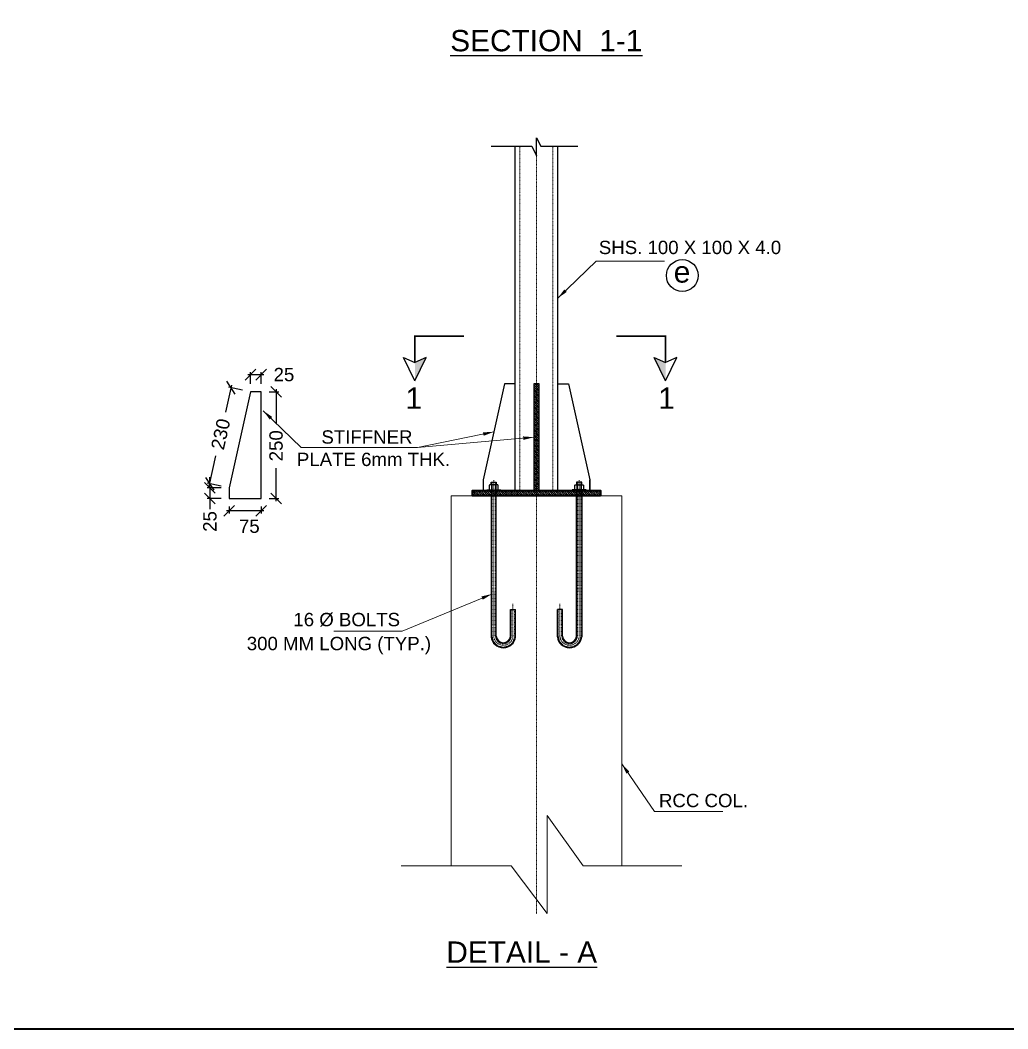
# Model space of a CAD drawing. Header units: inches. Extents: x 1789308 to 1948517, y 1504002 to 1708835.
# Drawn here: x 1859033 to 1877542, y 1604119 to 1623027 of the extents above; entities that cross this region are included whole.
import ezdxf
from ezdxf.enums import TextEntityAlignment as Align

# ---------------------------------------------------------------- set-up
doc = ezdxf.new("R2010")
doc.units = ezdxf.units.IN
doc.header["$LTSCALE"] = 0.015
doc.header["$MEASUREMENT"] = 0
doc.header["$PDMODE"] = 34
doc.header["$PDSIZE"] = -0.1
for name, pattern in [('CENTER', [2, 1.25, -0.25, 0.25, -0.25]), ('CENTER2', [1.125, 0.75, -0.125, 0.125, -0.125]), ('DASHED2', [0.375, 0.25, -0.125]), ('HIDDEN', [0.375, 0.25, -0.125])]:
    doc.linetypes.add(name, pattern=pattern)
for name, color, linetype, lineweight in [('CEN', 5, 'CENTER', 15), ('CENTER LINE', 1, 'CENTER2', 18), ('COLUMN - STR', 6, 'Continuous', 15), ('Dimension', 7, 'Continuous', 5), ('PLATE', 1, 'Continuous', 25), ('SECTION', 3, 'Continuous', 20), ('TEXT', 7, 'Continuous', 5)]:
    doc.layers.add(name, color=color, linetype=linetype, lineweight=lineweight)
for name, color, linetype in [('DIM DEM', 191, 'Continuous'), ('STR_Dimension_Pranav', 30, 'Continuous'), ('STR_TEXT_Pranav', 62, 'Continuous'), ('TITLE', 7, 'Continuous'), ('TXT', 2, 'Continuous')]:
    doc.layers.add(name, color=color, linetype=linetype)
doc.layers.add('HATCH', color=7, linetype='Continuous', lineweight=5, true_color=0xc2c2c2)
doc.styles.add('a1', font='arial.ttf', dxfattribs={"height": 2})
doc.styles.add('ARIAL NARROW', font='ARIALN.TTF')
doc.styles.add('Basic', font='arial.ttf')
doc.styles.add('DIM 600', font='times.ttf', dxfattribs={"height": 300})
doc.styles.add('PRADEEP - STR', font='swissel.ttf')
doc.styles.add('ROMAND', font='arial.ttf')
doc.dimstyles.new('DIM 600', dxfattribs={"dimscale": 0, "dimtxt": 300, "dimasz": 200, "dimexe": 50, "dimexo": 150, "dimgap": 100, "dimtad": 0, "dimdec": 0, "dimlfac": -1, "dimrnd": 0.001, "dimdsep": 46, "dimtxsty": 'DIM 600', "dimblk": 'OBLIQUE', "dimcen": 1.5, "dimdle": 50, "dimclrd": 256, "dimclre": 256, "dimclrt": 7, "dimadec": 1, "dimazin": 0, "dimtfac": 1, "dimtdec": 0, "dimtix": 1, "dimtmove": 1, "dimatfit": 3, "dimfxl": 600, "dimlwd": -1, "dimlwe": -1, "dimarcsym": 0})

# ---------------------------------------------------------------- blocks, each defined once
blk = doc.blocks.new('_Oblique')
at = {"color": 0, "linetype": 'ByBlock', "lineweight": -2}
blk.add_line((-0.5, -0.5), (0.5, 0.5), dxfattribs=at)
blk = doc.blocks.new('*D581')
at = {"layer": 'Defpoints', "color": 0, "transparency": 16777216}
for p in [(1862948, 1614058), (1863548, 1614058), (1862948, 1613832)]:
    blk.add_point(p, dxfattribs=at)
at = {"layer": 'DIM DEM', "transparency": 16777216}
for p, q in [((1862948, 1613908), (1862948, 1613782)), ((1863548, 1613908), (1863548, 1613782)), ((1863598, 1613832), (1862898, 1613832))]:
    blk.add_line(p, q, dxfattribs=at)
at = {"layer": 'DIM DEM', "transparency": 16777216, "xscale": 200, "yscale": 200, "zscale": 200, "rotation": 180}
blk.add_blockref('_Oblique', (1862948, 1613832), dxfattribs=at)
at = {"layer": 'DIM DEM', "transparency": 16777216, "xscale": 200, "yscale": 200, "zscale": 200}
blk.add_blockref('_Oblique', (1863548, 1613832), dxfattribs=at)
at = {"layer": 'DIM DEM', "color": 7, "transparency": 16777216, "insert": (1863327, 1613540), "char_height": 250, "attachment_point": 5, "style": 'PRADEEP - STR'}
blk.add_mtext('75', dxfattribs=at)
blk = doc.blocks.new('*D582')
at = {"layer": 'Defpoints', "color": 0, "transparency": 16777216}
for p in [(1863548, 1616058), (1863829, 1616058), (1863548, 1614058)]:
    blk.add_point(p, dxfattribs=at)
at = {"layer": 'DIM DEM', "transparency": 16777216}
for p, q in [((1863698, 1616058), (1863879, 1616058)), ((1863829, 1616108), (1863829, 1615468)), ((1863829, 1614008), (1863829, 1614630)), ((1863698, 1614058), (1863879, 1614058))]:
    blk.add_line(p, q, dxfattribs=at)
at = {"layer": 'DIM DEM', "transparency": 16777216, "xscale": 200, "yscale": 200, "zscale": 200}
for p, rotation in [((1863829, 1616058), 90), ((1863829, 1614058), 270)]:
    blk.add_blockref('_Oblique', p, dxfattribs=dict(at, rotation=rotation))
at = {"layer": 'DIM DEM', "color": 7, "transparency": 16777216, "insert": (1863829, 1615049), "char_height": 250, "attachment_point": 5, "rotation": 90, "style": 'PRADEEP - STR'}
blk.add_mtext('250', dxfattribs=at)
blk = doc.blocks.new('*D583')
at = {"layer": 'Defpoints', "color": 0, "transparency": 16777216}
for p in [(1863348, 1616382), (1863348, 1616058), (1863548, 1616058)]:
    blk.add_point(p, dxfattribs=at)
at = {"layer": 'DIM DEM', "transparency": 16777216}
for p, q in [((1863598, 1616382), (1863298, 1616382)), ((1863348, 1616208), (1863348, 1616432)), ((1863548, 1616208), (1863548, 1616432))]:
    blk.add_line(p, q, dxfattribs=at)
at = {"layer": 'DIM DEM', "transparency": 16777216, "xscale": 200, "yscale": 200, "zscale": 200, "rotation": 180}
blk.add_blockref('_Oblique', (1863348, 1616382), dxfattribs=at)
at = {"layer": 'DIM DEM', "transparency": 16777216, "xscale": 200, "yscale": 200, "zscale": 200}
blk.add_blockref('_Oblique', (1863548, 1616382), dxfattribs=at)
at = {"layer": 'DIM DEM', "color": 7, "transparency": 16777216, "insert": (1863976, 1616382), "char_height": 250, "attachment_point": 5, "style": 'PRADEEP - STR'}
blk.add_mtext('25', dxfattribs=at)
blk = doc.blocks.new('*D584')
at = {"layer": 'Defpoints', "color": 0, "transparency": 16777216}
for p in [(1862948, 1614258), (1862589, 1614058), (1862948, 1614058)]:
    blk.add_point(p, dxfattribs=at)
at = {"layer": 'DIM DEM', "transparency": 16777216}
for p, q in [((1862589, 1614258), (1862589, 1614458)), ((1862798, 1614258), (1862539, 1614258)), ((1862589, 1614258), (1862589, 1614058)), ((1862798, 1614058), (1862539, 1614058)), ((1862589, 1614058), (1862589, 1613858))]:
    blk.add_line(p, q, dxfattribs=at)
at = {"layer": 'DIM DEM', "transparency": 16777216, "xscale": 200, "yscale": 200, "zscale": 200}
for p, rotation in [((1862589, 1614258), 270), ((1862589, 1614058), 90)]:
    blk.add_blockref('_Oblique', p, dxfattribs=dict(at, rotation=rotation))
at = {"layer": 'DIM DEM', "color": 7, "transparency": 16777216, "insert": (1862589, 1613630), "char_height": 250, "attachment_point": 5, "rotation": 90, "style": 'PRADEEP - STR'}
blk.add_mtext('25', dxfattribs=at)
blk = doc.blocks.new('*D585')
at = {"layer": 'Defpoints', "color": 0, "transparency": 16777216}
for p in [(1862984, 1616138), (1863348, 1616058), (1862948, 1614258)]:
    blk.add_point(p, dxfattribs=at)
at = {"layer": 'DIM DEM', "transparency": 16777216}
for p, q in [((1862995, 1616187), (1862881, 1615676)), ((1863201, 1616090), (1862935, 1616149)), ((1862573, 1614290), (1862700, 1614858)), ((1862801, 1614290), (1862535, 1614349))]:
    blk.add_line(p, q, dxfattribs=at)
at = {"layer": 'DIM DEM', "transparency": 16777216, "xscale": 200, "yscale": 200, "zscale": 200}
for p, rotation in [((1862984, 1616138), 77.4711922924556), ((1862584, 1614338), 257.4711922924556)]:
    blk.add_blockref('_Oblique', p, dxfattribs=dict(at, rotation=rotation))
at = {"layer": 'DIM DEM', "color": 7, "transparency": 16777216, "insert": (1862790, 1615267), "char_height": 250, "attachment_point": 5, "rotation": 77.4712, "style": 'PRADEEP - STR'}
blk.add_mtext('230', dxfattribs=at)

msp = doc.modelspace()

# ---------------------------------------------------------------- hatches: boundary and pattern name
at = {"layer": 'HATCH'}
h = msp.add_hatch(dxfattribs=at)
h.set_pattern_fill('ANSI31', color=256, scale=200, angle=-90, style=0)
h.set_pattern_definition([(315, (-36369065.365, 9316553.13), (17.67766953, 17.67766953), [])])
h.paths.add_polyline_path([(1868707.9, 1616209.2), (1868755.9, 1616209.2), (1868755.9, 1614209.2), (1868707.9, 1614209.2)])
h.paths.add_polyline_path([(1868659.9, 1616209.2), (1868707.9, 1616209.2), (1868707.9, 1614209.2), (1868659.9, 1614209.2)])
h = msp.add_hatch(dxfattribs=at)
h.set_pattern_fill('ANSI31', color=256, scale=200, angle=-90, style=0)
h.set_pattern_definition([(315, (-36377997.78, 9331208.496), (17.67766953, 17.67766953), [])])
h.paths.add_polyline_path([(1867507.9, 1614209.2), (1869907.9, 1614209.2), (1869907.9, 1614113.2), (1867507.9, 1614113.2)])
at = {"layer": 'TEXT'}
for points in [[(1866429, 1616613), (1866429, 1616263.9), (1866641.4, 1616701.4)], [(1871126.6, 1616613), (1871126.6, 1616263.9), (1870914.2, 1616701.4)]]:
    msp.add_hatch(color=24, dxfattribs=at).paths.add_polyline_path(points)

# ---------------------------------------------------------------- linework, layer by layer
for p, q in [((1866429, 1616263.9, 0), (1866216.6, 1616701.4, 0)), ((1866216.6, 1616701.4, 0), (1866429, 1616613, 0)), ((1866641.4, 1616701.4, 0), (1866429, 1616613, 0)), ((1866429, 1616263.9, 0), (1866641.4, 1616701.4, 0)), ((1870914.2, 1616701.4, 0), (1871126.6, 1616613, 0)), ((1871126.6, 1616263.9, 0), (1870914.2, 1616701.4, 0)), ((1871126.6, 1616263.9, 0), (1871339, 1616701.4, 0)), ((1871339, 1616701.4, 0), (1871126.6, 1616613, 0))]:
    msp.add_line(p, q)
at = {"color": 1, "linetype": 'HIDDEN'}
for p, q in [((1867874.3, 1614368.9, 0), (1867874.3, 1614314.4, 0)), ((1867941.5, 1614368.9, 0), (1867941.5, 1614314.4, 0)), ((1869474.7, 1614368.9, 0), (1869474.7, 1614314.4, 0)), ((1869541.9, 1614368.9, 0), (1869541.9, 1614314.4, 0)), ((1867874.3, 1614209.2, 0), (1867874.3, 1612309.7, 0)), ((1867941.5, 1614209.2, 0), (1867941.5, 1612309.7, 0)), ((1869474.3, 1614209.2, 0), (1869474.3, 1612309.7, 0)), ((1869541.5, 1614209.2, 0), (1869541.5, 1612309.7, 0))]:
    msp.add_line(p, q, dxfattribs=at)
at = {"color": 1}
for p, q in [((1867859.9, 1614209.2, 0), (1867859.9, 1612309.7, 0)), ((1867955.9, 1614209.2, 0), (1867859.9, 1614209.2, 0)), ((1867955.9, 1612309.7, 0), (1867955.9, 1614209.2, 0)), ((1869459.9, 1612309.7, 0), (1869459.9, 1614209.2, 0)), ((1869460.3, 1614209.2, 0), (1869556.3, 1614209.2, 0)), ((1869555.9, 1614209.2, 0), (1869555.9, 1612309.7, 0)), ((1868219.9, 1611981.8, 0), (1868315.9, 1611981.8, 0)), ((1869195.9, 1611981.8, 0), (1869099.9, 1611981.8, 0))]:
    msp.add_line(p, q, dxfattribs=at)
at = {"color": 1, "extrusion": (5.03977e-05, 4e-15, 1)}
for p, q in [((1867859.9, 1612309.7, 0), (1867859.9, 1611468.9, 0)), ((1867955.9, 1611477.8, 0), (1867955.9, 1612309.7, 0)), ((1868219.9, 1611477.8, 0), (1868219.9, 1611981.8, 0)), ((1868315.9, 1611468.9, 0), (1868315.9, 1611981.8, 0))]:
    msp.add_line(p, q, dxfattribs=at)
at = {"color": 1, "linetype": 'HIDDEN', "extrusion": (5.03977e-05, 4e-15, 1)}
for p, q in [((1867874.3, 1612309.7, 0), (1867874.3, 1611468.9, 0)), ((1867941.5, 1611477.8, 0), (1867941.5, 1612309.7, 0)), ((1868234.3, 1611477.8, 0), (1868234.3, 1611981.8, 0)), ((1868301.5, 1611468.9, 0), (1868301.5, 1611981.8, 0))]:
    msp.add_line(p, q, dxfattribs=at)
at = {"color": 1, "extrusion": (-5.03977e-05, 4e-15, 1)}
for p, q in [((1869459.9, 1611477.8, 0), (1869459.9, 1612309.7, 0)), ((1869555.9, 1612309.7, 0), (1869555.9, 1611468.9, 0)), ((1869099.9, 1611468.9, 0), (1869099.9, 1611981.8, 0)), ((1869195.9, 1611477.8, 0), (1869195.9, 1611981.8, 0))]:
    msp.add_line(p, q, dxfattribs=at)
at = {"color": 1, "linetype": 'HIDDEN', "extrusion": (-5.03977e-05, 4e-15, 1)}
for p, q in [((1869474.3, 1611477.8, 0), (1869474.3, 1612309.7, 0)), ((1869541.5, 1612309.7, 0), (1869541.5, 1611468.9, 0)), ((1869114.3, 1611468.9, 0), (1869114.3, 1611981.8, 0)), ((1869181.5, 1611477.8, 0), (1869181.5, 1611981.8, 0))]:
    msp.add_line(p, q, dxfattribs=at)
at = {"color": 1, "linetype": 'CENTER2', "lineweight": 9, "extrusion": (5.03977e-05, 4e-15, 1)}
msp.add_line((1868267.9, 1611477.8, 0), (1868267.9, 1612082.9, 0), dxfattribs=at)
at = {"color": 1, "linetype": 'CENTER2', "lineweight": 9, "extrusion": (-5.03977e-05, 4e-15, 1)}
msp.add_line((1869147.9, 1611477.8, 0), (1869147.9, 1612082.9, 0), dxfattribs=at)
msp.add_lwpolyline([(1825729.7, 1675502.6), (1926796.4, 1675502.6), (1926796.4, 1604118.9), (1825729.7, 1604118.9)], close=True)
at = {"color": 1, "elevation": 0}
for points in [[(1867775.9, 1614225.7), (1868039.9, 1614225.7), (1868039.9, 1614209.2), (1867775.9, 1614209.2)], [(1867859.9, 1614314.4), (1867859.9, 1614368.9), (1867955.9, 1614368.9), (1867955.9, 1614314.4)], [(1869640.3, 1614225.7), (1869376.3, 1614225.7), (1869376.3, 1614209.2), (1869640.3, 1614209.2)], [(1869556.3, 1614314.4), (1869556.3, 1614368.9), (1869460.3, 1614368.9), (1869460.3, 1614314.4)]]:
    msp.add_lwpolyline(points, close=True, dxfattribs=at)
for points in [[(1867823.9, 1614225.7), (1867871.9, 1614225.7), (1867871.9, 1614304.8, 0.4142136), (1867862.3, 1614314.4), (1867833.5, 1614314.4, 0.4142136), (1867823.9, 1614304.8)], [(1867871.9, 1614225.7), (1867943.9, 1614225.7), (1867943.9, 1614304.8, 0.4142136), (1867934.3, 1614314.4), (1867881.5, 1614314.4, 0.4142136), (1867871.9, 1614304.8)], [(1867943.9, 1614225.7), (1867991.9, 1614225.7), (1867991.9, 1614304.8, 0.4142136), (1867982.3, 1614314.4), (1867953.5, 1614314.4, 0.4142136), (1867943.9, 1614304.8)], [(1869472.3, 1614225.7), (1869424.3, 1614225.7), (1869424.3, 1614304.8, -0.4142136), (1869433.9, 1614314.4), (1869462.7, 1614314.4, -0.4142136), (1869472.3, 1614304.8)], [(1869544.3, 1614225.7), (1869472.3, 1614225.7), (1869472.3, 1614304.8, -0.4142136), (1869481.9, 1614314.4), (1869534.7, 1614314.4, -0.4142136), (1869544.3, 1614304.8)], [(1869592.3, 1614225.7), (1869544.3, 1614225.7), (1869544.3, 1614304.8, -0.4142136), (1869553.9, 1614314.4), (1869582.7, 1614314.4, -0.4142136), (1869592.3, 1614304.8)]]:
    msp.add_lwpolyline(points, format="xyb", close=True, dxfattribs=at)
at = {"color": 1, "extrusion": (5.03977e-05, 4e-15, 1)}
for radius in [228.6, 132.6]:
    msp.add_arc((1868087.9, 1611490.1, 94.1), radius, 185.32033, 354.67967, dxfattribs=at)
at = {"color": 1, "linetype": 'HIDDEN', "extrusion": (5.03977e-05, 4e-15, 1)}
for radius in [214.2, 147]:
    msp.add_arc((1868087.9, 1611490.1, 94.1), radius, 185.32033, 354.67967, dxfattribs=at)
at = {"color": 1, "linetype": 'CENTER2', "lineweight": 9, "extrusion": (5.03977e-05, 4e-15, 1)}
msp.add_arc((1868087.9, 1611490.1, 94.1), 180.6, 185.32033, 4.55824, dxfattribs=at)
at = {"color": 1, "extrusion": (-5.03977e-05, 4e-15, 1)}
for radius in [228.6, 132.6]:
    msp.add_arc((1869327.9, 1611490.1, -94.2), radius, 185.32033, 354.67967, dxfattribs=at)
at = {"color": 1, "linetype": 'HIDDEN', "extrusion": (-5.03977e-05, 4e-15, 1)}
for radius in [214.2, 147]:
    msp.add_arc((1869327.9, 1611490.1, -94.2), radius, 185.32033, 354.67967, dxfattribs=at)
at = {"color": 1, "linetype": 'CENTER2', "lineweight": 9, "extrusion": (-5.03977e-05, 4e-15, 1)}
msp.add_arc((1869327.9, 1611490.1, -94.2), 180.6, 175.44176, 354.67967, dxfattribs=at)
at = {"layer": 'CEN', "ltscale": 5}
msp.add_line((1868707.9, 1606277.7, 0), (1868707.9, 1620824.8, 0), dxfattribs=at)
at = {"layer": 'CENTER LINE', "linetype": 'CENTER', "ltscale": 0.05}
for p, q in [((1867907.9, 1614404.4, 0), (1867907.9, 1612309.7, 0)), ((1869507.9, 1614404.4, 0), (1869507.9, 1612309.7, 0))]:
    msp.add_line(p, q, dxfattribs=at)
at = {"layer": 'CENTER LINE', "linetype": 'CENTER', "ltscale": 0.05, "extrusion": (5.03977e-05, 4e-15, 1)}
msp.add_line((1867907.9, 1611477.8, 0), (1867907.9, 1612309.7, 0), dxfattribs=at)
at = {"layer": 'CENTER LINE', "linetype": 'CENTER', "ltscale": 0.05, "extrusion": (-5.03977e-05, 4e-15, 1)}
msp.add_line((1869507.9, 1611477.8, 0), (1869507.9, 1612309.7, 0), dxfattribs=at)
at = {"layer": 'COLUMN - STR'}
for p, q in [((1867107.9, 1607177.4), (1867107.9, 1614113.2)), ((1867107.9, 1614113.2, 0), (1870307.9, 1614113.2, 0)), ((1870307.9, 1607177.4), (1870307.9, 1614113.2))]:
    msp.add_line(p, q, dxfattribs=at)
at = {"layer": 'COLUMN - STR', "elevation": 0}
msp.add_lwpolyline([(1871434.4, 1607177.4), (1869581.3, 1607177.4), (1868907.3, 1608119.6), (1868907.3, 1606282.6), (1868233.2, 1607177.4), (1866174.4, 1607177.4)], dxfattribs=at)
at = {"layer": 'PLATE'}
for p, q in [((1868307.9, 1614209.2, 0), (1868307.9, 1620665.1, 0)), ((1869107.9, 1614209.2, 0), (1869107.9, 1620665.1, 0)), ((1869707.9, 1614209.2, 0), (1869707.9, 1614409.2, 0))]:
    msp.add_line(p, q, dxfattribs=at)
at = {"layer": 'PLATE', "linetype": 'HIDDEN', "lineweight": 13}
for p, q in [((1868397.9, 1614209.2, 0), (1868397.9, 1620665.1, 0)), ((1869017.9, 1614209.2, 0), (1869017.9, 1620665.1, 0))]:
    msp.add_line(p, q, dxfattribs=at)
at = {"layer": 'PLATE', "elevation": 0}
msp.add_lwpolyline([(1867862.3, 1620665.1), (1868623.6, 1620665.1), (1868707.9, 1620483.6), (1868707.9, 1620824.8), (1868792.1, 1620665.1), (1869482.3, 1620665.1)], dxfattribs=at)
at = {"layer": 'PLATE'}
for points in [[(1868307.9, 1616209.2), (1868107.9, 1616209.2), (1867707.9, 1614409.2), (1867707.9, 1614209.2), (1868307.9, 1614209.2), (1868307.9, 1616209.2)], [(1869107.9, 1616209.2), (1869307.9, 1616209.2), (1869707.9, 1614409.2), (1869707.9, 1614209.2), (1869107.9, 1614209.2), (1869107.9, 1616209.2)], [(1863547.9, 1616057.7), (1863347.9, 1616057.7), (1862947.9, 1614257.7), (1862947.9, 1614057.7), (1863547.9, 1614057.7), (1863547.9, 1616057.7)]]:
    msp.add_lwpolyline(points, dxfattribs=at)
msp.add_lwpolyline([(1868755.9, 1616209.2), (1868659.9, 1616209.2), (1868659.9, 1614209.2), (1868755.9, 1614209.2)], close=True, dxfattribs=at)
at = {"layer": 'PLATE', "color": 3, "lineweight": 35}
msp.add_lwpolyline([(1869907.9, 1614113.2), (1867507.9, 1614113.2), (1867507.9, 1614209.2), (1869907.9, 1614209.2)], close=True, dxfattribs=at)
at = {"layer": 'SECTION', "linetype": 'DASHED2', "ltscale": 2, "const_width": 27.9, "elevation": 0}
for points in [[(1866429, 1616613), (1866429, 1617103.3), (1867352.9, 1617103.3)], [(1871126.6, 1616613), (1871126.6, 1617103.3), (1870202.7, 1617103.3)]]:
    msp.add_lwpolyline(points, dxfattribs=at)
at = {"layer": 'STR_TEXT_Pranav', "color": 1}
msp.add_circle((1871440, 1618240.6), 297.7, dxfattribs=at)
at = {"layer": 'TITLE', "color": 125, "lineweight": 35}
msp.add_lwpolyline([(1825729.7, 1604119), (1926796.4, 1604118.9), (1926796.5, 1675502.6), (1825729.7, 1675502.6)], close=True, dxfattribs=at)

# ---------------------------------------------------------------- texts
at = {"layer": 'SECTION', "color": 1, "char_height": 400, "width": 1828.087, "style": 'a1'}
for insert, attachment_point in [((1866253.9, 1616141.7, 0), 1), ((1871301.7, 1616141.7, 0), 3)]:
    msp.add_mtext('1', dxfattribs=dict(at, insert=insert, attachment_point=attachment_point))
at = {"layer": 'STR_Dimension_Pranav', "insert": (1871436.2, 1618507.7), "char_height": 400, "width": 71.023, "attachment_point": 2, "style": 'ARIAL NARROW'}
msp.add_mtext('{\\f@Arial Unicode MS|b0|i0|c0|p34;e}', dxfattribs=at)
at = {"layer": 'TEXT', "color": 3, "lineweight": 25, "style": 'ROMAND'}
for s, p in [('%%USECTION  1-1', (1868892.7, 1622643.9)), ('%%UDETAIL - A', (1868431.9, 1605557.1, 0))]:
    msp.add_text(s, height=400, dxfattribs=at).set_placement(p, align=Align.MIDDLE_CENTER)
at = {"layer": 'TXT', "style": 'Basic'}
for s, p in [('SHS. 100 X 100 X 4.0 ', (1871633.9, 1618767.5, 0)), ('STIFFNER ', (1865580.1, 1615213.7, 0)), (' PLATE 6mm THK.', (1865606, 1614794.3, 0)), (' 16 %%C BOLTS', (1865103.7, 1611791.7, 0)), ('300 MM LONG (TYP.)', (1865006.4, 1611311.2, 0)), ('RCC COL.', (1871838, 1608398.9, 0))]:
    msp.add_text(s, height=250, dxfattribs=at).set_placement(p, align=Align.MIDDLE)

# ---------------------------------------------------------------- dimensions: what is measured, and where the dimension line sits
at = {"layer": 'DIM DEM'}
for base, p1, p2, angle, override, picture, middle, dimtype in [((1863347.9, 1616382.4), (1863547.9, 1616057.7), (1863347.9, 1616057.7), 180, {"dimscale": 1, "dimtxt": 250, "dimlfac": 0.125, "dimtxsty": 'PRADEEP - STR', "dimfxl": 300, "dimfxlon": 1, "dimarcsym": 1}, '*D583', (1863975.7, 1616382.4), 160), ((1862984.2, 1616138.5), (1862947.9, 1614257.7), (1863347.9, 1616057.7), 77.47119, {"dimscale": 1, "dimtxt": 250, "dimlfac": 0.125, "dimtxsty": 'PRADEEP - STR', "dimfxl": 300, "dimfxlon": 1, "dimarcsym": 1}, '*D585', (1862790.5, 1615266.9), 161), ((1863829.1, 1616057.7), (1863547.9, 1614057.7), (1863547.9, 1616057.7), 90, {"dimscale": 1, "dimtxt": 250, "dimlfac": 0.125, "dimtxsty": 'PRADEEP - STR', "dimfxl": 300, "dimfxlon": 1, "dimarcsym": 1}, '*D582', (1863829.1, 1615048.8), 160), ((1862589, 1614057.7), (1862947.9, 1614257.7), (1862947.9, 1614057.7), 90, {"dimscale": 1, "dimtxt": 250, "dimlfac": 0.125, "dimtxsty": 'PRADEEP - STR', "dimfxl": 300, "dimfxlon": 1, "dimarcsym": 1}, '*D584', (1862589, 1613629.8), 160), ((1862947.9, 1613831.9), (1863547.9, 1614057.7), (1862947.9, 1614057.7), 180, {"dimscale": 1, "dimtxt": 250, "dimlfac": 0.125, "dimtxsty": 'PRADEEP - STR', "dimtmove": 2, "dimfxl": 300, "dimfxlon": 1, "dimarcsym": 1}, '*D581', (1863327.5, 1613539.9), 160)]:
    dim = msp.add_linear_dim(base=base, p1=p1, p2=p2, angle=angle, dimstyle='DIM 600', override=override, dxfattribs=at)
    dim.commit()
    dim.dimension.update_dxf_attribs({"geometry": picture, "text_midpoint": middle, "dimtype": dimtype})

# ---------------------------------------------------------------- leaders
at = {"layer": 'Dimension'}
for points in [[(1869107.9, 1617817.4, 0), (1869830, 1618507.4, 0), (1871108.3, 1618507.4, 0)], [(1863587.6, 1615705.9, 0), (1864300.7, 1615014.3, 0), (1865767.1, 1615014.3, 0)], [(1867907.9, 1615309.2, 0), (1866479.5, 1615014.3, 0), (1865201.2, 1615014.3, 0)], [(1868659.9, 1615209.2, 0), (1866479.5, 1615014.3, 0), (1865201.2, 1615014.3, 0)], [(1867874.3, 1612270.3, 0), (1866192, 1611571.7, 0), (1864913.6, 1611571.7, 0)], [(1870307.9, 1609086.5, 0), (1870920, 1608192.1, 0), (1872198.3, 1608192.1, 0)]]:
    msp.add_leader(points, dimstyle='DIM 600', override={"dimscale": 1, "dimfxl": 300, "dimfxlon": 1, "dimarcsym": 1}, dxfattribs=at)

doc.saveas('drawing.dxf')
